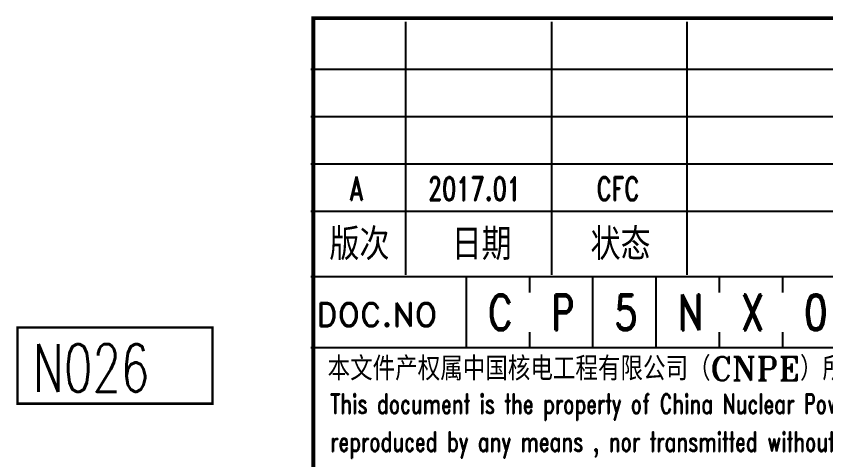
# Model space of a CAD drawing. Header units: inches. Extents: x 0 to 594, y 0 to 840.
# Drawn here: x 366.7 to 469.1, y 488.6 to 544.8 of the extents above; entities that cross this region are included whole.
import ezdxf

# ---------------------------------------------------------------- set-up
doc = ezdxf.new("R2010")
doc.units = ezdxf.units.IN
doc.header["$MEASUREMENT"] = 0
doc.layers.add('1', color=7, linetype='Continuous')
doc.layers.add('TK03', color=7, linetype='Continuous')
doc.styles.add('OCHINESE', font='romant.shx', dxfattribs={"width": 0.7, "bigfont": 'OCHINESE.shx'})
doc.styles.add('ROMAND', font='romand__.ttf', dxfattribs={"width": 0.7, "bigfont": 'OCHINESE.shx'})
doc.styles.add('ROMANS', font='romans.shx', dxfattribs={"width": 0.8, "bigfont": 'ochinese.shx'})
doc.styles.add('ROMANT', font='romand.shx', dxfattribs={"width": 0.7})

# ---------------------------------------------------------------- blocks, each defined once
blk = doc.blocks.new('房间号')
at = {"color": 7, "const_width": 0.2}
blk.add_lwpolyline([(0, 6.015), (15.42, 6.015), (15.42, 0), (0, 0)], close=True, dxfattribs=at)
at = {"color": 7, "style": 'ROMANS', "width": 0.7, "flags": 8}
blk.add_attdef('KX201', (1.2, 0.947), '', height=4, dxfattribs=at)

msp = doc.modelspace()

# ---------------------------------------------------------------- linework, layer by layer
at = {"layer": '1', "color": 7}
for p, q in [((415.96, 512.03), (415.96, 544.04)), ((434.41, 512.03), (434.41, 544.04)), ((451.55, 512.03), (451.55, 544.04)), ((583.95, 538.04), (403.95, 538.04)), ((583.95, 532.04), (403.95, 532.04)), ((583.95, 526.04), (403.95, 526.04)), ((583.95, 520.04), (403.95, 520.04)), ((583.62, 511.8), (403.95, 511.8)), ((423.62, 502.8), (423.62, 511.8)), ((431.62, 509.8), (431.62, 511.8)), ((439.62, 502.8), (439.62, 511.8)), ((447.62, 502.8), (447.62, 511.8)), ((455.62, 509.8), (455.62, 511.8)), ((463.62, 509.8), (463.62, 511.8)), ((431.62, 502.8), (431.62, 504.8)), ((455.62, 502.8), (455.62, 504.8)), ((463.62, 502.8), (463.62, 504.8)), ((583.62, 502.8), (403.95, 502.8))]:
    msp.add_line(p, q, dxfattribs=at)
at = {"layer": '1', "color": 7, "ltscale": 0.8}
msp.add_line((404.25, 526), (404.25, 464.51), dxfattribs=at)
at = {"layer": '1', "color": 7, "const_width": 0.5}
msp.add_lwpolyline([(404.25, 430.12), (584.25, 430.12), (584.25, 544.52), (404.25, 544.52)], close=True, dxfattribs=at)

# ---------------------------------------------------------------- block references
at = {"color": 6}
ref = msp.add_blockref('房间号', (366.82, 495.75), dxfattribs=dict(at, xscale=1.600000000000023, yscale=1.600000000000023, zscale=1.600000000000023))
ref.add_attrib('KX201', 'N026', (368.74, 497.26), dxfattribs={"color": 7, "height": 6, "style": 'ROMANS', "width": 0.7})

# ---------------------------------------------------------------- texts
at = {"layer": '1', "color": 7, "style": 'ROMAND', "width": 0.7}
for s, p in [('A', (408.82, 521.48)), ('2017.01', (418.74, 521.44)), ('CFC', (440.08, 521.44))]:
    msp.add_text(s, height=3, dxfattribs=at).set_placement(p)
at = {"layer": '1', "color": 7}
for s, height, style, p in [('版次', 4, 'OCHINESE', (406.28, 513.92)), ('日期 ', 4, 'OCHINESE', (421.74, 513.92)), ('状态', 4, 'OCHINESE', (439.31, 513.92)), ('DOC.NO', 3, 'ROMAND', (404.62, 505.51))]:
    msp.add_text(s, height=height, dxfattribs=dict(at, style=style)).set_placement(p)
at = {"layer": '1', "color": 7, "ltscale": 0.8, "style": 'OCHINESE'}
msp.add_text('本文件产权属中国核电工程有限公司（CNPE）所有，未经书面许可，不得以任何方式复制、传播、发表和外传。', height=3, dxfattribs=at).set_placement((406.05, 498.68))
at = {"layer": '1', "color": 7, "ltscale": 0.8, "style": 'ROMANT', "width": 0.7}
for s, p in [('This document is the property of China Nuclear Power Engineering CO.,LTD (CNPE) , no part of this document may be', (406.37, 494.48)), ('reproduced by any means , nor transmitted without the written  permission of CNPE .', (406.37, 489.69))]:
    msp.add_text(s, height=2.5, dxfattribs=at).set_placement(p)
at = {"layer": 'TK03', "color": 2, "linetype": 'Continuous', "style": 'ROMAND', "width": 0.8}
for s, p in [('C', (426.27, 505.04)), ('P', (434.27, 505.04)), ('5', (442.27, 505.04)), ('N', (450.27, 505.04)), ('X', (458.27, 505.04)), ('0', (466.27, 505.04))]:
    msp.add_text(s, height=4.5, dxfattribs=at).set_placement(p)

doc.saveas('drawing.dxf')
